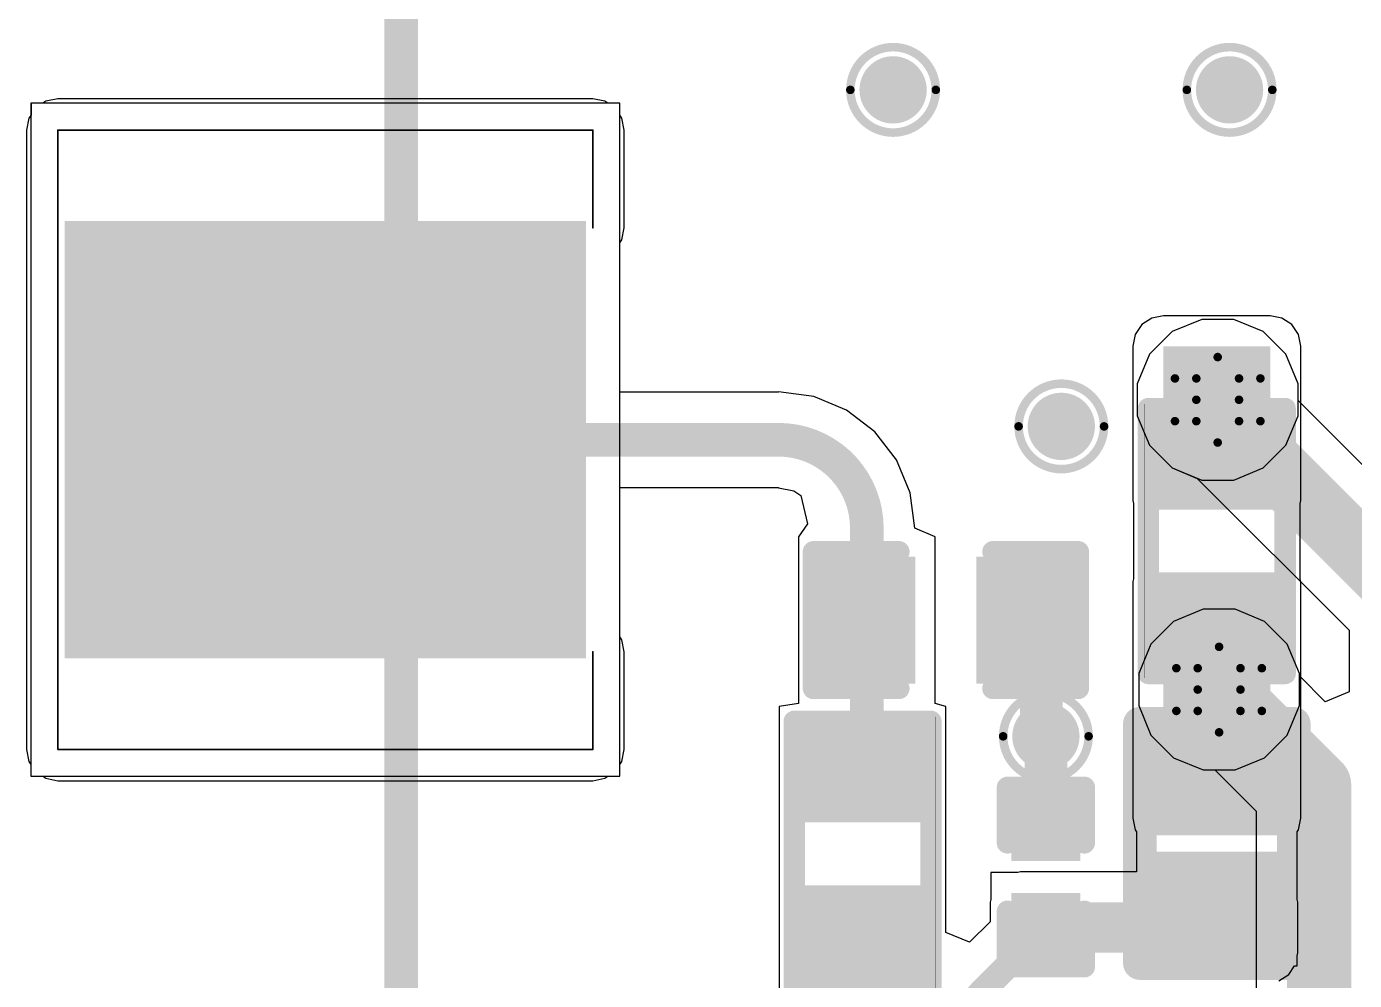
# Model space of a CAD drawing. Header units: inches. Extents: x -10 to 344, y -7 to 75.
# Drawn here: x 16.09 to 23.98, y 6.11 to 11.78 of the extents above; entities that cross this region are included whole.
import ezdxf

# ---------------------------------------------------------------- set-up
doc = ezdxf.new("R2010")
doc.units = ezdxf.units.IN
for name, color, linetype in [('Bottom Layer', 5, 'Continuous'), ('Drill Drawing', 1, 'Continuous'), ('Keep-Out Layer', 6, 'Continuous'), ('Mid Layer 1', 16, 'Continuous'), ('Mid Layer 2', 76, 'Continuous'), ('Multi-Layer', 9, 'Continuous'), ('Top Layer', 1, 'Continuous'), ('Top Overlay', 2, 'Continuous'), ('Top Paste', 8, 'Continuous'), ('Top Solder', 216, 'Continuous'), ('Via Holes', 16, 'Continuous')]:
    doc.layers.add(name, color=color, linetype=linetype)

# ---------------------------------------------------------------- blocks, each defined once
blk = doc.blocks.new('R___0402_17')
at = {"layer": 'Top Layer'}
for points in [[(-0.6985, -0.3175), (-0.6985, 0.3175), (-0.2413, 0.3175), (-0.2413, -0.3175)], [(0.2413, -0.3175), (0.2413, 0.3175), (0.6985, 0.3175), (0.6985, -0.3175)]]:
    blk.add_hatch(color=1, dxfattribs=at).paths.add_polyline_path(points)
at = {"layer": 'Top Paste'}
for points in [[(-0.6985, -0.3175), (-0.6985, 0.3175), (-0.2413, 0.3175), (-0.2413, -0.3175)], [(0.2413, -0.3175), (0.2413, 0.3175), (0.6985, 0.3175), (0.6985, -0.3175)]]:
    blk.add_hatch(color=8, dxfattribs=at).paths.add_polyline_path(points)
at = {"layer": 'Top Solder'}
for points in [[(-0.7535, -0.3725), (-0.7535, 0.3725), (-0.1863, 0.3725), (-0.1863, -0.3725)], [(0.1863, -0.3725), (0.1863, 0.3725), (0.7535, 0.3725), (0.7535, -0.3725)]]:
    blk.add_hatch(color=216, dxfattribs=at).paths.add_polyline_path(points)
at = {"layer": 'Top Overlay'}
for points in [[(-0.7874, -0.4064, 0.127, 0.127, 0), (-0.7874, 0.4064, 0.127, 0.127, 0)], [(0.7874, 0.4064, 0.127, 0.127, 0), (-0.7874, 0.4064, 0.127, 0.127, 0)], [(0.7874, -0.4064, 0.127, 0.127, 0), (0.7874, 0.4064, 0.127, 0.127, 0)], [(0.7874, -0.4064, 0.127, 0.127, 0), (-0.7874, -0.4064, 0.127, 0.127, 0)], [(0.8128, -0.4318, 0.00323, 0.00323, 0), (-0.8128, -0.4318, 0.00323, 0.00323, 0)]]:
    blk.add_lwpolyline(points, format="xyseb", dxfattribs=at)
for points in [[(-0.8191, 0.4064, 0.0635, 0.0635, 1), (-0.7556, 0.4064, 0.0635, 0.0635, 1)], [(-0.8191, 0.4064, 0.0635, 0.0635, 1), (-0.7556, 0.4064, 0.0635, 0.0635, 1)], [(0.7556, 0.4064, 0.0635, 0.0635, 1), (0.8191, 0.4064, 0.0635, 0.0635, 1)], [(0.7556, 0.4064, 0.0635, 0.0635, 1), (0.8191, 0.4064, 0.0635, 0.0635, 1)], [(-0.8191, -0.4064, 0.0635, 0.0635, 1), (-0.7556, -0.4064, 0.0635, 0.0635, 1)], [(-0.8191, -0.4064, 0.0635, 0.0635, 1), (-0.7556, -0.4064, 0.0635, 0.0635, 1)], [(0.7556, -0.4064, 0.0635, 0.0635, 1), (0.8191, -0.4064, 0.0635, 0.0635, 1)], [(0.7556, -0.4064, 0.0635, 0.0635, 1), (0.8191, -0.4064, 0.0635, 0.0635, 1)], [(-0.8136, -0.4318, 0.00161, 0.00161, 1), (-0.812, -0.4318, 0.00161, 0.00161, 1)], [(0.812, -0.4318, 0.00161, 0.00161, 1), (0.8136, -0.4318, 0.00161, 0.00161, 1)]]:
    blk.add_lwpolyline(points, format="xyseb", close=True, dxfattribs=at)
blk = doc.blocks.new('R___0402_72')
at = {"layer": 'Top Layer'}
for points in [[(-0.6985, -0.3175), (-0.6985, 0.3175), (-0.2413, 0.3175), (-0.2413, -0.3175)], [(0.2413, -0.3175), (0.2413, 0.3175), (0.6985, 0.3175), (0.6985, -0.3175)]]:
    blk.add_hatch(color=1, dxfattribs=at).paths.add_polyline_path(points)
at = {"layer": 'Top Paste'}
for points in [[(-0.6985, -0.3175), (-0.6985, 0.3175), (-0.2413, 0.3175), (-0.2413, -0.3175)], [(0.2413, -0.3175), (0.2413, 0.3175), (0.6985, 0.3175), (0.6985, -0.3175)]]:
    blk.add_hatch(color=8, dxfattribs=at).paths.add_polyline_path(points)
at = {"layer": 'Top Solder'}
for points in [[(-0.7535, -0.3725), (-0.7535, 0.3725), (-0.1863, 0.3725), (-0.1863, -0.3725)], [(0.1863, -0.3725), (0.1863, 0.3725), (0.7535, 0.3725), (0.7535, -0.3725)]]:
    blk.add_hatch(color=216, dxfattribs=at).paths.add_polyline_path(points)
at = {"layer": 'Top Overlay'}
for points in [[(-0.7874, 0.4064, 0.127, 0.127, 0), (0.7874, 0.4064, 0.127, 0.127, 0)], [(-0.7874, 0.4064, 0.127, 0.127, 0), (-0.7874, -0.4064, 0.127, 0.127, 0)], [(0.7874, 0.4064, 0.127, 0.127, 0), (0.7874, -0.4064, 0.127, 0.127, 0)], [(-0.7874, -0.4064, 0.127, 0.127, 0), (0.7874, -0.4064, 0.127, 0.127, 0)], [(-0.8128, -0.4318, 0.00323, 0.00323, 0), (0.8128, -0.4318, 0.00323, 0.00323, 0)]]:
    blk.add_lwpolyline(points, format="xyseb", dxfattribs=at)
for points in [[(-0.8191, 0.4064, 0.0635, 0.0635, 1), (-0.7556, 0.4064, 0.0635, 0.0635, 1)], [(-0.8191, 0.4064, 0.0635, 0.0635, 1), (-0.7556, 0.4064, 0.0635, 0.0635, 1)], [(0.7556, 0.4064, 0.0635, 0.0635, 1), (0.8191, 0.4064, 0.0635, 0.0635, 1)], [(0.7556, 0.4064, 0.0635, 0.0635, 1), (0.8191, 0.4064, 0.0635, 0.0635, 1)], [(-0.8191, -0.4064, 0.0635, 0.0635, 1), (-0.7556, -0.4064, 0.0635, 0.0635, 1)], [(-0.8191, -0.4064, 0.0635, 0.0635, 1), (-0.7556, -0.4064, 0.0635, 0.0635, 1)], [(0.7556, -0.4064, 0.0635, 0.0635, 1), (0.8191, -0.4064, 0.0635, 0.0635, 1)], [(0.7556, -0.4064, 0.0635, 0.0635, 1), (0.8191, -0.4064, 0.0635, 0.0635, 1)], [(-0.8136, -0.4318, 0.00161, 0.00161, 1), (-0.812, -0.4318, 0.00161, 0.00161, 1)], [(0.812, -0.4318, 0.00161, 0.00161, 1), (0.8136, -0.4318, 0.00161, 0.00161, 1)]]:
    blk.add_lwpolyline(points, format="xyseb", close=True, dxfattribs=at)
blk = doc.blocks.new('IND_0402_90')
at = {"layer": 'Top Layer'}
for points in [[(-0.55, 0.3), (-0.15, 0.3), (-0.15, -0.3), (-0.55, -0.3)], [(0.15, 0.3), (0.55, 0.3), (0.55, -0.3), (0.15, -0.3)]]:
    blk.add_hatch(color=1, dxfattribs=at).paths.add_polyline_path(points)
at = {"layer": 'Top Paste'}
for points in [[(-0.55, 0.3), (-0.15, 0.3), (-0.15, -0.3), (-0.55, -0.3)], [(0.15, 0.3), (0.55, 0.3), (0.55, -0.3), (0.15, -0.3)]]:
    blk.add_hatch(color=8, dxfattribs=at).paths.add_polyline_path(points)
at = {"layer": 'Top Solder'}
for points in [[(-0.6516, 0.4016), (-0.0484, 0.4016), (-0.0484, -0.4016), (-0.6516, -0.4016)], [(0.0484, 0.4016), (0.6516, 0.4016), (0.6516, -0.4016), (0.0484, -0.4016)]]:
    blk.add_hatch(color=216, dxfattribs=at).paths.add_polyline_path(points)
at = {"layer": 'Top Overlay'}
for points in [[(-0.7112, 0.4572, 0.2, 0.2, 0), (-0.3048, 0.4572, 0.2, 0.2, 0)], [(-0.7112, 0.4572, 0.2, 0.2, 0), (-0.7112, -0.4572, 0.2, 0.2, 0)], [(-0.3048, 0.4572, 0.2, 0.2, 0), (0.7112, 0.4572, 0.2, 0.2, 0)], [(0.7112, 0.4572, 0.2, 0.2, 0), (0.7112, -0.4572, 0.2, 0.2, 0)], [(-0.7112, -0.4572, 0.2, 0.2, 0), (-0.3048, -0.4572, 0.2, 0.2, 0)], [(-0.3048, -0.4572, 0.2, 0.2, 0), (0.7112, -0.4572, 0.2, 0.2, 0)]]:
    blk.add_lwpolyline(points, format="xyseb", dxfattribs=at)
for points in [[(-0.7612, 0.4572, 0.1, 0.1, 1), (-0.6612, 0.4572, 0.1, 0.1, 1)], [(-0.7612, 0.4572, 0.1, 0.1, 1), (-0.6612, 0.4572, 0.1, 0.1, 1)], [(-0.3548, 0.4572, 0.1, 0.1, 1), (-0.2548, 0.4572, 0.1, 0.1, 1)], [(-0.3548, 0.4572, 0.1, 0.1, 1), (-0.2548, 0.4572, 0.1, 0.1, 1)], [(0.6612, 0.4572, 0.1, 0.1, 1), (0.7612, 0.4572, 0.1, 0.1, 1)], [(0.6612, 0.4572, 0.1, 0.1, 1), (0.7612, 0.4572, 0.1, 0.1, 1)], [(-0.7612, -0.4572, 0.1, 0.1, 1), (-0.6612, -0.4572, 0.1, 0.1, 1)], [(-0.7612, -0.4572, 0.1, 0.1, 1), (-0.6612, -0.4572, 0.1, 0.1, 1)], [(-0.3548, -0.4572, 0.1, 0.1, 1), (-0.2548, -0.4572, 0.1, 0.1, 1)], [(-0.3548, -0.4572, 0.1, 0.1, 1), (-0.2548, -0.4572, 0.1, 0.1, 1)], [(0.6612, -0.4572, 0.1, 0.1, 1), (0.7612, -0.4572, 0.1, 0.1, 1)], [(0.6612, -0.4572, 0.1, 0.1, 1), (0.7612, -0.4572, 0.1, 0.1, 1)]]:
    blk.add_lwpolyline(points, format="xyseb", close=True, dxfattribs=at)
blk = doc.blocks.new('CAP_0201_109')
at = {"layer": 'Top Layer'}
for points in [[(-0.45, 0.15), (-0.15, 0.15), (-0.15, -0.15), (-0.45, -0.15)], [(0.15, 0.15), (0.45, 0.15), (0.45, -0.15), (0.15, -0.15)]]:
    blk.add_hatch(color=1, dxfattribs=at).paths.add_polyline_path(points)
at = {"layer": 'Top Paste'}
for points in [[(-0.45, 0.15), (-0.15, 0.15), (-0.15, -0.15), (-0.45, -0.15)], [(0.15, 0.15), (0.45, 0.15), (0.45, -0.15), (0.15, -0.15)]]:
    blk.add_hatch(color=8, dxfattribs=at).paths.add_polyline_path(points)
at = {"layer": 'Top Solder'}
for points in [[(-0.505, 0.205), (-0.095, 0.205), (-0.095, -0.205), (-0.505, -0.205)], [(0.095, 0.205), (0.505, 0.205), (0.505, -0.205), (0.095, -0.205)]]:
    blk.add_hatch(color=216, dxfattribs=at).paths.add_polyline_path(points)
at = {"layer": 'Top Overlay'}
for points in [[(-0.5334, -0.2286, 0.127, 0.127, 0), (-0.5334, 0.2286, 0.127, 0.127, 0)], [(-0.2032, 0.2286, 0.127, 0.127, 0), (-0.5334, 0.2286, 0.127, 0.127, 0)], [(0.5334, 0.2286, 0.127, 0.127, 0), (0.2032, 0.2286, 0.127, 0.127, 0)], [(0.5334, -0.2286, 0.127, 0.127, 0), (0.5334, 0.2286, 0.127, 0.127, 0)], [(-0.2032, -0.2286, 0.127, 0.127, 0), (-0.5334, -0.2286, 0.127, 0.127, 0)], [(0.5334, -0.2286, 0.127, 0.127, 0), (0.2032, -0.2286, 0.127, 0.127, 0)]]:
    blk.add_lwpolyline(points, format="xyseb", dxfattribs=at)
for points in [[(-0.5651, 0.2286, 0.0635, 0.0635, 1), (-0.5016, 0.2286, 0.0635, 0.0635, 1)], [(-0.5651, 0.2286, 0.0635, 0.0635, 1), (-0.5016, 0.2286, 0.0635, 0.0635, 1)], [(-0.2349, 0.2286, 0.0635, 0.0635, 1), (-0.1714, 0.2286, 0.0635, 0.0635, 1)], [(0.1714, 0.2286, 0.0635, 0.0635, 1), (0.2349, 0.2286, 0.0635, 0.0635, 1)], [(0.5016, 0.2286, 0.0635, 0.0635, 1), (0.5651, 0.2286, 0.0635, 0.0635, 1)], [(0.5016, 0.2286, 0.0635, 0.0635, 1), (0.5651, 0.2286, 0.0635, 0.0635, 1)], [(-0.5651, -0.2286, 0.0635, 0.0635, 1), (-0.5016, -0.2286, 0.0635, 0.0635, 1)], [(-0.5651, -0.2286, 0.0635, 0.0635, 1), (-0.5016, -0.2286, 0.0635, 0.0635, 1)], [(-0.2349, -0.2286, 0.0635, 0.0635, 1), (-0.1714, -0.2286, 0.0635, 0.0635, 1)], [(0.1714, -0.2286, 0.0635, 0.0635, 1), (0.2349, -0.2286, 0.0635, 0.0635, 1)], [(0.5016, -0.2286, 0.0635, 0.0635, 1), (0.5651, -0.2286, 0.0635, 0.0635, 1)], [(0.5016, -0.2286, 0.0635, 0.0635, 1), (0.5651, -0.2286, 0.0635, 0.0635, 1)]]:
    blk.add_lwpolyline(points, format="xyseb", close=True, dxfattribs=at)
blk = doc.blocks.new('C___0402_111')
at = {"layer": 'Top Layer'}
for points in [[(-0.6985, -0.3175), (-0.6985, 0.3175), (-0.2413, 0.3175), (-0.2413, -0.3175)], [(0.2413, -0.3175), (0.2413, 0.3175), (0.6985, 0.3175), (0.6985, -0.3175)]]:
    blk.add_hatch(color=1, dxfattribs=at).paths.add_polyline_path(points)
at = {"layer": 'Top Paste'}
for points in [[(-0.6985, -0.3175), (-0.6985, 0.3175), (-0.2413, 0.3175), (-0.2413, -0.3175)], [(0.2413, -0.3175), (0.2413, 0.3175), (0.6985, 0.3175), (0.6985, -0.3175)]]:
    blk.add_hatch(color=8, dxfattribs=at).paths.add_polyline_path(points)
at = {"layer": 'Top Solder'}
for points in [[(-0.7585, -0.3775), (-0.7585, 0.3775), (-0.1813, 0.3775), (-0.1813, -0.3775)], [(0.1813, -0.3775), (0.1813, 0.3775), (0.7585, 0.3775), (0.7585, -0.3775)]]:
    blk.add_hatch(color=216, dxfattribs=at).paths.add_polyline_path(points)
at = {"layer": 'Top Overlay'}
for points in [[(-0.7874, 0.4064, 0.127, 0.127, 0), (-0.2794, 0.4064, 0.127, 0.127, 0)], [(-0.7874, -0.4064, 0.127, 0.127, 0), (-0.7874, 0.4064, 0.127, 0.127, 0)], [(0.2794, 0.4064, 0.127, 0.127, 0), (0.7874, 0.4064, 0.127, 0.127, 0)], [(0.7874, -0.4064, 0.127, 0.127, 0), (0.7874, 0.4064, 0.127, 0.127, 0)], [(-0.7874, -0.4064, 0.127, 0.127, 0), (-0.2794, -0.4064, 0.127, 0.127, 0)], [(0.2794, -0.4064, 0.127, 0.127, 0), (0.7874, -0.4064, 0.127, 0.127, 0)]]:
    blk.add_lwpolyline(points, format="xyseb", dxfattribs=at)
for points in [[(-0.8191, 0.4064, 0.0635, 0.0635, 1), (-0.7556, 0.4064, 0.0635, 0.0635, 1)], [(-0.8191, 0.4064, 0.0635, 0.0635, 1), (-0.7556, 0.4064, 0.0635, 0.0635, 1)], [(-0.3111, 0.4064, 0.0635, 0.0635, 1), (-0.2477, 0.4064, 0.0635, 0.0635, 1)], [(0.2477, 0.4064, 0.0635, 0.0635, 1), (0.3111, 0.4064, 0.0635, 0.0635, 1)], [(0.7556, 0.4064, 0.0635, 0.0635, 1), (0.8191, 0.4064, 0.0635, 0.0635, 1)], [(0.7556, 0.4064, 0.0635, 0.0635, 1), (0.8191, 0.4064, 0.0635, 0.0635, 1)], [(-0.8191, -0.4064, 0.0635, 0.0635, 1), (-0.7556, -0.4064, 0.0635, 0.0635, 1)], [(-0.8191, -0.4064, 0.0635, 0.0635, 1), (-0.7556, -0.4064, 0.0635, 0.0635, 1)], [(-0.3111, -0.4064, 0.0635, 0.0635, 1), (-0.2477, -0.4064, 0.0635, 0.0635, 1)], [(0.2477, -0.4064, 0.0635, 0.0635, 1), (0.3111, -0.4064, 0.0635, 0.0635, 1)], [(0.7556, -0.4064, 0.0635, 0.0635, 1), (0.8191, -0.4064, 0.0635, 0.0635, 1)], [(0.7556, -0.4064, 0.0635, 0.0635, 1), (0.8191, -0.4064, 0.0635, 0.0635, 1)]]:
    blk.add_lwpolyline(points, format="xyseb", close=True, dxfattribs=at)
blk = doc.blocks.new('DSGP_1575_18_4_A_02_117')
at = {"layer": 'Top Layer'}
blk.add_hatch(color=1, dxfattribs=at).paths.add_polyline_path([(1.25, 1), (1.25, -1), (-1.25, -1), (-1.25, 1)])
at = {"layer": 'Top Paste'}
blk.add_hatch(color=8, dxfattribs=at).paths.add_polyline_path([(1, 0.75), (1, -0.75), (-1, -0.75), (-1, 0.75)])
at = {"layer": 'Top Solder'}
blk.add_hatch(color=216, dxfattribs=at).paths.add_polyline_path([(1.55, 1.3), (1.55, -1.3), (-1.55, -1.3), (-1.55, 1.3)])
at = {"layer": 'Keep-Out Layer'}
for points in [[(-1.59, -1.84, 0.01, 0.01, 0), (-1.59, 1.84, 0.01, 0.01, 0)], [(-1.59, 1.84, 0.01, 0.01, 0), (1.59, 1.84, 0.01, 0.01, 0)], [(1.59, 1.26, 0.01, 0.01, 0), (1.59, 1.84, 0.01, 0.01, 0)], [(1.59, -1.84, 0.01, 0.01, 0), (1.59, -1.26, 0.01, 0.01, 0)], [(-1.59, -1.84, 0.01, 0.01, 0), (1.59, -1.84, 0.01, 0.01, 0)]]:
    blk.add_lwpolyline(points, format="xyseb", dxfattribs=at)
for points in [[(-1.5925, 1.84, 0.005, 0.005, 1), (-1.5875, 1.84, 0.005, 0.005, 1)], [(-1.5925, 1.84, 0.005, 0.005, 1), (-1.5875, 1.84, 0.005, 0.005, 1)], [(1.5875, 1.84, 0.005, 0.005, 1), (1.5925, 1.84, 0.005, 0.005, 1)], [(1.5875, 1.84, 0.005, 0.005, 1), (1.5925, 1.84, 0.005, 0.005, 1)], [(1.5875, 1.26, 0.005, 0.005, 1), (1.5925, 1.26, 0.005, 0.005, 1)], [(1.5875, -1.26, 0.005, 0.005, 1), (1.5925, -1.26, 0.005, 0.005, 1)], [(-1.5925, -1.84, 0.005, 0.005, 1), (-1.5875, -1.84, 0.005, 0.005, 1)], [(-1.5925, -1.84, 0.005, 0.005, 1), (-1.5875, -1.84, 0.005, 0.005, 1)], [(1.5875, -1.84, 0.005, 0.005, 1), (1.5925, -1.84, 0.005, 0.005, 1)], [(1.5875, -1.84, 0.005, 0.005, 1), (1.5925, -1.84, 0.005, 0.005, 1)]]:
    blk.add_lwpolyline(points, format="xyseb", close=True, dxfattribs=at)
at = {"layer": 'Multi-Layer'}
for p, q in [((-1.75, 2), (-1.75, -2)), ((1.75, 2), (-1.75, 2)), ((1.75, -2), (1.75, 2)), ((-1.75, -2), (1.75, -2))]:
    blk.add_line(p, q, dxfattribs=at)
at = {"layer": 'Top Overlay'}
blk.add_lwpolyline([(0.4499, -8.9998, 0.2, 0.2, 0), (0.4499, 9.0001, 0.2, 0.2, 0)], format="xyseb", dxfattribs=at)

msp = doc.modelspace()

# ---------------------------------------------------------------- hatches: boundary and pattern name
at = {"layer": 'Bottom Layer'}
h = msp.add_hatch(color=5, dxfattribs=at)
edge = h.paths.add_edge_path()
edge.add_arc((21.2381, 11.4051), 0.2, 0, 360)
h = msp.add_hatch(color=5, dxfattribs=at)
edge = h.paths.add_edge_path()
edge.add_arc((23.2381, 11.4051), 0.2, 0, 360)
h = msp.add_hatch(color=5, dxfattribs=at)
edge = h.paths.add_edge_path()
edge.add_arc((23.1675, 9.5631), 0.3, 0, 360)
h = msp.add_hatch(color=5, dxfattribs=at)
edge = h.paths.add_edge_path()
edge.add_arc((22.2381, 9.4051), 0.2, 0, 360)
h = msp.add_hatch(color=5, dxfattribs=at)
edge = h.paths.add_edge_path()
edge.add_arc((23.1759, 7.8409), 0.3, 0, 360)
h = msp.add_hatch(color=5, dxfattribs=at)
edge = h.paths.add_edge_path()
edge.add_arc((22.1464, 7.5631), 0.2, 0, 360)
at = {"layer": 'Mid Layer 1'}
h = msp.add_hatch(color=16, dxfattribs=at)
edge = h.paths.add_edge_path()
edge.add_arc((21.2381, 11.4051), 0.2, 0, 360)
h = msp.add_hatch(color=16, dxfattribs=at)
edge = h.paths.add_edge_path()
edge.add_arc((23.2381, 11.4051), 0.2, 0, 360)
h = msp.add_hatch(color=16, dxfattribs=at)
edge = h.paths.add_edge_path()
edge.add_arc((23.1675, 9.5631), 0.3, 0, 360)
h = msp.add_hatch(color=16, dxfattribs=at)
edge = h.paths.add_edge_path()
edge.add_arc((22.2381, 9.4051), 0.2, 0, 360)
h = msp.add_hatch(color=16, dxfattribs=at)
edge = h.paths.add_edge_path()
edge.add_arc((23.1759, 7.8409), 0.3, 0, 360)
h = msp.add_hatch(color=16, dxfattribs=at)
edge = h.paths.add_edge_path()
edge.add_arc((22.1464, 7.5631), 0.2, 0, 360)
at = {"layer": 'Mid Layer 2'}
h = msp.add_hatch(color=76, dxfattribs=at)
edge = h.paths.add_edge_path()
edge.add_arc((21.2381, 11.4051), 0.2, 0, 360)
h = msp.add_hatch(color=76, dxfattribs=at)
edge = h.paths.add_edge_path()
edge.add_arc((23.2381, 11.4051), 0.2, 0, 360)
h = msp.add_hatch(color=76, dxfattribs=at)
edge = h.paths.add_edge_path()
edge.add_arc((23.1675, 9.5631), 0.3, 0, 360)
h = msp.add_hatch(color=76, dxfattribs=at)
edge = h.paths.add_edge_path()
edge.add_arc((22.2381, 9.4051), 0.2, 0, 360)
h = msp.add_hatch(color=76, dxfattribs=at)
edge = h.paths.add_edge_path()
edge.add_arc((23.1759, 7.8409), 0.3, 0, 360)
h = msp.add_hatch(color=76, dxfattribs=at)
edge = h.paths.add_edge_path()
edge.add_arc((22.1464, 7.5631), 0.2, 0, 360)
at = {"layer": 'Top Layer'}
h = msp.add_hatch(color=1, dxfattribs=at)
edge = h.paths.add_edge_path()
edge.add_arc((21.2381, 11.4051), 0.2, 0, 360)
h = msp.add_hatch(color=1, dxfattribs=at)
edge = h.paths.add_edge_path()
edge.add_arc((23.2381, 11.4051), 0.2, 0, 360)
for points in [[(22.8448, 8.965), (23.4798, 8.965), (23.4798, 9.8815), (22.8448, 9.8815)], [(22.8448, 7.0766), (23.4798, 7.0766), (23.4798, 8.4824), (22.8448, 8.4824)], [(21.9964, 6.2766), (23.4623, 6.2766), (23.4623, 6.5766), (21.9964, 6.5766)]]:
    msp.add_hatch(color=1, dxfattribs=at).paths.add_polyline_path(points)
h = msp.add_hatch(color=1, dxfattribs=at)
edge = h.paths.add_edge_path()
edge.add_arc((23.1675, 9.5631), 0.3, 0, 360)
h = msp.add_hatch(color=1, dxfattribs=at)
edge = h.paths.add_edge_path()
edge.add_arc((22.2381, 9.4051), 0.2, 0, 360)
h = msp.add_hatch(color=1, dxfattribs=at)
edge = h.paths.add_edge_path()
edge.add_arc((23.1759, 7.8409), 0.3, 0, 360)
h = msp.add_hatch(color=1, dxfattribs=at)
edge = h.paths.add_edge_path()
edge.add_arc((22.1464, 7.5631), 0.2, 0, 360)
at = {"layer": 'Via Holes'}
h = msp.add_hatch(color=7, dxfattribs=at)
edge = h.paths.add_edge_path()
edge.add_arc((21.2381, 11.4051), 0.1, 0, 360)
h = msp.add_hatch(color=7, dxfattribs=at)
edge = h.paths.add_edge_path()
edge.add_arc((23.2381, 11.4051), 0.1, 0, 360)
h = msp.add_hatch(color=7, dxfattribs=at)
edge = h.paths.add_edge_path()
edge.add_arc((23.1675, 9.5631), 0.15, 0, 360)
h = msp.add_hatch(color=7, dxfattribs=at)
edge = h.paths.add_edge_path()
edge.add_arc((22.2381, 9.4051), 0.1, 0, 360)
h = msp.add_hatch(color=7, dxfattribs=at)
edge = h.paths.add_edge_path()
edge.add_arc((23.1759, 7.8409), 0.15, 0, 360)
h = msp.add_hatch(color=7, dxfattribs=at)
edge = h.paths.add_edge_path()
edge.add_arc((22.1464, 7.5631), 0.1, 0, 360)

# ---------------------------------------------------------------- linework, layer by layer
at = {"layer": 'Bottom Layer'}
for p, q in [((16.1842, 11.3256), (16.1138, 11.3256)), ((16.1138, 11.3256), (16.1138, 11.2552)), ((16.2024, 11.3378), (16.1842, 11.3256)), ((16.2738, 11.352), (16.2024, 11.3378)), ((19.4537, 11.352), (16.2738, 11.352)), ((19.5251, 11.3378), (19.4537, 11.352)), ((19.5433, 11.3257), (19.5251, 11.3378)), ((19.6138, 11.3257), (19.5433, 11.3257)), ((19.6138, 11.2552), (19.6138, 11.3257)), ((16.1016, 11.237), (16.0874, 11.1656)), ((16.1138, 11.2552), (16.1016, 11.237)), ((19.6259, 11.237), (19.6138, 11.2552)), ((19.6401, 11.1656), (19.6259, 11.237)), ((16.0874, 11.1656), (16.0874, 7.4857)), ((19.6401, 10.5856), (19.6401, 11.1656)), ((19.6259, 10.5143), (19.6401, 10.5856)), ((19.6138, 10.4961), (19.6259, 10.5143)), ((19.6138, 8.1552), (19.6138, 10.4961)), ((23.0725, 10.0409), (22.8969, 9.9682)), ((23.2626, 10.0409), (23.0725, 10.0409)), ((23.4382, 9.9682), (23.2626, 10.0409)), ((22.8969, 9.9682), (22.7625, 9.8338)), ((23.5726, 9.8338), (23.4382, 9.9682)), ((22.7625, 9.8338), (22.6897, 9.6582)), ((23.6453, 9.6582), (23.5726, 9.8338)), ((22.6897, 9.6582), (22.6897, 9.4681)), ((23.6453, 9.4681), (23.6453, 9.6582)), ((22.6897, 9.4681), (22.7625, 9.2925)), ((23.5726, 9.2925), (23.6453, 9.4681)), ((22.7625, 9.2925), (22.8969, 9.1581)), ((23.4382, 9.1581), (23.5726, 9.2925)), ((22.8969, 9.1581), (23.0725, 9.0853)), ((23.2626, 9.0853), (23.4382, 9.1581)), ((23.0725, 9.0853), (23.2626, 9.0853)), ((23.0808, 8.3187), (22.9052, 8.246)), ((23.2709, 8.3187), (23.0808, 8.3187)), ((23.4465, 8.246), (23.2709, 8.3187)), ((22.9052, 8.246), (22.7708, 8.1116)), ((23.5809, 8.1116), (23.4465, 8.246)), ((19.6259, 8.137), (19.6138, 8.1552)), ((19.6401, 8.0656), (19.6259, 8.137)), ((19.6401, 7.4857), (19.6401, 8.0656)), ((22.7708, 8.1116), (22.6981, 7.9359)), ((23.6537, 7.9359), (23.5809, 8.1116)), ((22.6981, 7.9359), (22.6981, 7.7459)), ((23.6537, 7.7459), (23.6537, 7.9359)), ((22.6981, 7.7459), (22.7708, 7.5702)), ((23.5809, 7.5702), (23.6537, 7.7459)), ((22.7708, 7.5702), (22.9052, 7.4358)), ((23.4465, 7.4358), (23.5809, 7.5702)), ((16.0874, 7.4857), (16.1016, 7.4143)), ((19.6259, 7.4143), (19.6401, 7.4857)), ((22.9052, 7.4358), (23.0808, 7.3631)), ((23.2709, 7.3631), (23.4465, 7.4358)), ((16.1016, 7.4143), (16.1137, 7.3961)), ((16.1137, 7.3961), (16.1137, 7.3256)), ((19.6138, 7.3961), (19.6259, 7.4143)), ((19.6138, 7.3257), (19.6138, 7.3961)), ((23.0808, 7.3631), (23.2709, 7.3631)), ((16.1137, 7.3256), (16.1842, 7.3256)), ((16.1842, 7.3256), (16.2024, 7.3135)), ((16.2024, 7.3135), (16.2738, 7.2993)), ((16.2738, 7.2993), (19.4537, 7.2993)), ((19.4537, 7.2993), (19.5251, 7.3135)), ((19.5251, 7.3135), (19.5433, 7.3257)), ((19.5433, 7.3257), (19.6138, 7.3257))]:
    msp.add_line(p, q, dxfattribs=at)
at = {"layer": 'Drill Drawing'}
for points in [[(21.4921, 11.4051, 0.0508, 0.0508, 1), (20.9841, 11.4051, 0.0508, 0.0508, 1)], [(23.4921, 11.4051, 0.0508, 0.0508, 1), (22.9841, 11.4051, 0.0508, 0.0508, 1)], [(20.9714, 11.4051, 0.0254, 0.0254, 1), (20.9968, 11.4051, 0.0254, 0.0254, 1)], [(21.4794, 11.4051, 0.0254, 0.0254, 1), (21.5048, 11.4051, 0.0254, 0.0254, 1)], [(22.9714, 11.4051, 0.0254, 0.0254, 1), (22.9968, 11.4051, 0.0254, 0.0254, 1)], [(23.4794, 11.4051, 0.0254, 0.0254, 1), (23.5048, 11.4051, 0.0254, 0.0254, 1)], [(23.1548, 9.8171, 0.0254, 0.0254, 1), (23.1802, 9.8171, 0.0254, 0.0254, 1)], [(23.1548, 9.8171, 0.0254, 0.0254, 1), (23.1802, 9.8171, 0.0254, 0.0254, 1)], [(22.9008, 9.6901, 0.0254, 0.0254, 1), (22.9262, 9.6901, 0.0254, 0.0254, 1)], [(22.9008, 9.6901, 0.0254, 0.0254, 1), (22.9262, 9.6901, 0.0254, 0.0254, 1)], [(23.0278, 9.6901, 0.0254, 0.0254, 1), (23.0532, 9.6901, 0.0254, 0.0254, 1)], [(23.0278, 9.6901, 0.0254, 0.0254, 1), (23.0532, 9.6901, 0.0254, 0.0254, 1)], [(23.2818, 9.6901, 0.0254, 0.0254, 1), (23.3072, 9.6901, 0.0254, 0.0254, 1)], [(23.2818, 9.6901, 0.0254, 0.0254, 1), (23.3072, 9.6901, 0.0254, 0.0254, 1)], [(23.4088, 9.6901, 0.0254, 0.0254, 1), (23.4342, 9.6901, 0.0254, 0.0254, 1)], [(23.4088, 9.6901, 0.0254, 0.0254, 1), (23.4342, 9.6901, 0.0254, 0.0254, 1)], [(22.4921, 9.4051, 0.0508, 0.0508, 1), (21.9841, 9.4051, 0.0508, 0.0508, 1)], [(23.0278, 9.5631, 0.0254, 0.0254, 1), (23.0532, 9.5631, 0.0254, 0.0254, 1)], [(23.0278, 9.5631, 0.0254, 0.0254, 1), (23.0532, 9.5631, 0.0254, 0.0254, 1)], [(23.2818, 9.5631, 0.0254, 0.0254, 1), (23.3072, 9.5631, 0.0254, 0.0254, 1)], [(23.2818, 9.5631, 0.0254, 0.0254, 1), (23.3072, 9.5631, 0.0254, 0.0254, 1)], [(21.9714, 9.4051, 0.0254, 0.0254, 1), (21.9968, 9.4051, 0.0254, 0.0254, 1)], [(22.4794, 9.4051, 0.0254, 0.0254, 1), (22.5048, 9.4051, 0.0254, 0.0254, 1)], [(22.9008, 9.4361, 0.0254, 0.0254, 1), (22.9262, 9.4361, 0.0254, 0.0254, 1)], [(22.9008, 9.4361, 0.0254, 0.0254, 1), (22.9262, 9.4361, 0.0254, 0.0254, 1)], [(23.0278, 9.4361, 0.0254, 0.0254, 1), (23.0532, 9.4361, 0.0254, 0.0254, 1)], [(23.0278, 9.4361, 0.0254, 0.0254, 1), (23.0532, 9.4361, 0.0254, 0.0254, 1)], [(23.2818, 9.4361, 0.0254, 0.0254, 1), (23.3072, 9.4361, 0.0254, 0.0254, 1)], [(23.2818, 9.4361, 0.0254, 0.0254, 1), (23.3072, 9.4361, 0.0254, 0.0254, 1)], [(23.4088, 9.4361, 0.0254, 0.0254, 1), (23.4342, 9.4361, 0.0254, 0.0254, 1)], [(23.4088, 9.4361, 0.0254, 0.0254, 1), (23.4342, 9.4361, 0.0254, 0.0254, 1)], [(23.1548, 9.3091, 0.0254, 0.0254, 1), (23.1802, 9.3091, 0.0254, 0.0254, 1)], [(23.1548, 9.3091, 0.0254, 0.0254, 1), (23.1802, 9.3091, 0.0254, 0.0254, 1)], [(23.1632, 8.0949, 0.0254, 0.0254, 1), (23.1886, 8.0949, 0.0254, 0.0254, 1)], [(23.1632, 8.0949, 0.0254, 0.0254, 1), (23.1886, 8.0949, 0.0254, 0.0254, 1)], [(22.9092, 7.9679, 0.0254, 0.0254, 1), (22.9346, 7.9679, 0.0254, 0.0254, 1)], [(22.9092, 7.9679, 0.0254, 0.0254, 1), (22.9346, 7.9679, 0.0254, 0.0254, 1)], [(23.0362, 7.9679, 0.0254, 0.0254, 1), (23.0616, 7.9679, 0.0254, 0.0254, 1)], [(23.0362, 7.9679, 0.0254, 0.0254, 1), (23.0616, 7.9679, 0.0254, 0.0254, 1)], [(23.2902, 7.9679, 0.0254, 0.0254, 1), (23.3156, 7.9679, 0.0254, 0.0254, 1)], [(23.2902, 7.9679, 0.0254, 0.0254, 1), (23.3156, 7.9679, 0.0254, 0.0254, 1)], [(23.4172, 7.9679, 0.0254, 0.0254, 1), (23.4426, 7.9679, 0.0254, 0.0254, 1)], [(23.4172, 7.9679, 0.0254, 0.0254, 1), (23.4426, 7.9679, 0.0254, 0.0254, 1)], [(22.4004, 7.5631, 0.0508, 0.0508, 1), (21.8924, 7.5631, 0.0508, 0.0508, 1)], [(23.0362, 7.8409, 0.0254, 0.0254, 1), (23.0616, 7.8409, 0.0254, 0.0254, 1)], [(23.0362, 7.8409, 0.0254, 0.0254, 1), (23.0616, 7.8409, 0.0254, 0.0254, 1)], [(23.2902, 7.8409, 0.0254, 0.0254, 1), (23.3156, 7.8409, 0.0254, 0.0254, 1)], [(23.2902, 7.8409, 0.0254, 0.0254, 1), (23.3156, 7.8409, 0.0254, 0.0254, 1)], [(22.9092, 7.7139, 0.0254, 0.0254, 1), (22.9346, 7.7139, 0.0254, 0.0254, 1)], [(22.9092, 7.7139, 0.0254, 0.0254, 1), (22.9346, 7.7139, 0.0254, 0.0254, 1)], [(23.0362, 7.7139, 0.0254, 0.0254, 1), (23.0616, 7.7139, 0.0254, 0.0254, 1)], [(23.0362, 7.7139, 0.0254, 0.0254, 1), (23.0616, 7.7139, 0.0254, 0.0254, 1)], [(23.2902, 7.7139, 0.0254, 0.0254, 1), (23.3156, 7.7139, 0.0254, 0.0254, 1)], [(23.2902, 7.7139, 0.0254, 0.0254, 1), (23.3156, 7.7139, 0.0254, 0.0254, 1)], [(23.4172, 7.7139, 0.0254, 0.0254, 1), (23.4426, 7.7139, 0.0254, 0.0254, 1)], [(23.4172, 7.7139, 0.0254, 0.0254, 1), (23.4426, 7.7139, 0.0254, 0.0254, 1)], [(21.8797, 7.5631, 0.0254, 0.0254, 1), (21.9051, 7.5631, 0.0254, 0.0254, 1)], [(22.3877, 7.5631, 0.0254, 0.0254, 1), (22.4131, 7.5631, 0.0254, 0.0254, 1)], [(23.1632, 7.5869, 0.0254, 0.0254, 1), (23.1886, 7.5869, 0.0254, 0.0254, 1)], [(23.1632, 7.5869, 0.0254, 0.0254, 1), (23.1886, 7.5869, 0.0254, 0.0254, 1)]]:
    msp.add_lwpolyline(points, format="xyseb", close=True, dxfattribs=at)
for points in [[(23.0405, 9.6901, 0.0508, 0.0508, 0), (23.1675, 9.8171, 0.0508, 0.0508, 0)], [(23.1675, 9.8171, 0.0508, 0.0508, 0), (23.2945, 9.6901, 0.0508, 0.0508, 0)], [(22.9135, 9.6901, 0.0508, 0.0508, 0), (23.0405, 9.5631, 0.0508, 0.0508, 0)], [(22.9135, 9.6901, 0.0508, 0.0508, 0), (23.0405, 9.6901, 0.0508, 0.0508, 0)], [(23.2945, 9.6901, 0.0508, 0.0508, 0), (23.4215, 9.6901, 0.0508, 0.0508, 0)], [(23.2945, 9.5631, 0.0508, 0.0508, 0), (23.4215, 9.6901, 0.0508, 0.0508, 0)], [(22.9135, 9.4361, 0.0508, 0.0508, 0), (23.0405, 9.5631, 0.0508, 0.0508, 0)], [(23.2945, 9.5631, 0.0508, 0.0508, 0), (23.4215, 9.4361, 0.0508, 0.0508, 0)], [(22.9135, 9.4361, 0.0508, 0.0508, 0), (23.0405, 9.4361, 0.0508, 0.0508, 0)], [(23.0405, 9.4361, 0.0508, 0.0508, 0), (23.1675, 9.3091, 0.0508, 0.0508, 0)], [(23.1675, 9.3091, 0.0508, 0.0508, 0), (23.2945, 9.4361, 0.0508, 0.0508, 0)], [(23.2945, 9.4361, 0.0508, 0.0508, 0), (23.4215, 9.4361, 0.0508, 0.0508, 0)], [(23.0489, 7.9679, 0.0508, 0.0508, 0), (23.1759, 8.0949, 0.0508, 0.0508, 0)], [(23.1759, 8.0949, 0.0508, 0.0508, 0), (23.3029, 7.9679, 0.0508, 0.0508, 0)], [(22.9219, 7.9679, 0.0508, 0.0508, 0), (23.0489, 7.8409, 0.0508, 0.0508, 0)], [(22.9219, 7.9679, 0.0508, 0.0508, 0), (23.0489, 7.9679, 0.0508, 0.0508, 0)], [(23.3029, 7.9679, 0.0508, 0.0508, 0), (23.4299, 7.9679, 0.0508, 0.0508, 0)], [(23.3029, 7.8409, 0.0508, 0.0508, 0), (23.4299, 7.9679, 0.0508, 0.0508, 0)], [(22.9219, 7.7139, 0.0508, 0.0508, 0), (23.0489, 7.8409, 0.0508, 0.0508, 0)], [(23.3029, 7.8409, 0.0508, 0.0508, 0), (23.4299, 7.7139, 0.0508, 0.0508, 0)], [(22.9219, 7.7139, 0.0508, 0.0508, 0), (23.0489, 7.7139, 0.0508, 0.0508, 0)], [(23.0489, 7.7139, 0.0508, 0.0508, 0), (23.1759, 7.5869, 0.0508, 0.0508, 0)], [(23.1759, 7.5869, 0.0508, 0.0508, 0), (23.3029, 7.7139, 0.0508, 0.0508, 0)], [(23.3029, 7.7139, 0.0508, 0.0508, 0), (23.4299, 7.7139, 0.0508, 0.0508, 0)]]:
    msp.add_lwpolyline(points, format="xyseb", dxfattribs=at)
at = {"layer": 'Mid Layer 1'}
for p, q in [((16.1842, 11.3256), (16.1138, 11.3256)), ((16.1138, 11.3256), (16.1138, 11.2552)), ((16.2024, 11.3378), (16.1842, 11.3256)), ((16.2738, 11.352), (16.2024, 11.3378)), ((19.4537, 11.352), (16.2738, 11.352)), ((19.5251, 11.3378), (19.4537, 11.352)), ((19.5433, 11.3257), (19.5251, 11.3378)), ((19.6138, 11.3257), (19.5433, 11.3257)), ((19.6138, 11.2552), (19.6138, 11.3257)), ((16.1016, 11.237), (16.0874, 11.1656)), ((16.1138, 11.2552), (16.1016, 11.237)), ((19.6259, 11.237), (19.6138, 11.2552)), ((19.6401, 11.1656), (19.6259, 11.237)), ((16.0874, 11.1656), (16.0874, 7.4857)), ((19.6401, 10.5856), (19.6401, 11.1656)), ((19.6259, 10.5143), (19.6401, 10.5856)), ((19.6138, 10.4961), (19.6259, 10.5143)), ((19.6138, 8.1552), (19.6138, 10.4961)), ((23.0725, 10.0409), (22.8969, 9.9682)), ((23.2626, 10.0409), (23.0725, 10.0409)), ((23.4382, 9.9682), (23.2626, 10.0409)), ((22.8969, 9.9682), (22.7625, 9.8338)), ((23.5726, 9.8338), (23.4382, 9.9682)), ((22.7625, 9.8338), (22.6897, 9.6582)), ((23.6453, 9.6582), (23.5726, 9.8338)), ((22.6897, 9.6582), (22.6897, 9.4681)), ((23.6453, 9.4681), (23.6453, 9.6582)), ((22.6897, 9.4681), (22.7625, 9.2925)), ((23.5726, 9.2925), (23.6453, 9.4681)), ((22.7625, 9.2925), (22.8969, 9.1581)), ((23.4382, 9.1581), (23.5726, 9.2925)), ((22.8969, 9.1581), (23.0725, 9.0853)), ((23.2626, 9.0853), (23.4382, 9.1581)), ((23.0725, 9.0853), (23.2626, 9.0853)), ((23.0808, 8.3187), (22.9052, 8.246)), ((23.2709, 8.3187), (23.0808, 8.3187)), ((23.4465, 8.246), (23.2709, 8.3187)), ((22.9052, 8.246), (22.7708, 8.1116)), ((23.5809, 8.1116), (23.4465, 8.246)), ((19.6259, 8.137), (19.6138, 8.1552)), ((19.6401, 8.0656), (19.6259, 8.137)), ((19.6401, 7.4857), (19.6401, 8.0656)), ((22.7708, 8.1116), (22.6981, 7.9359)), ((23.6537, 7.9359), (23.5809, 8.1116)), ((22.6981, 7.9359), (22.6981, 7.7459)), ((23.6537, 7.7459), (23.6537, 7.9359)), ((22.6981, 7.7459), (22.7708, 7.5702)), ((23.5809, 7.5702), (23.6537, 7.7459)), ((22.7708, 7.5702), (22.9052, 7.4358)), ((23.4465, 7.4358), (23.5809, 7.5702)), ((16.0874, 7.4857), (16.1016, 7.4143)), ((19.6259, 7.4143), (19.6401, 7.4857)), ((22.9052, 7.4358), (23.0808, 7.3631)), ((23.2709, 7.3631), (23.4465, 7.4358)), ((16.1016, 7.4143), (16.1137, 7.3961)), ((16.1137, 7.3961), (16.1137, 7.3256)), ((19.6138, 7.3961), (19.6259, 7.4143)), ((19.6138, 7.3257), (19.6138, 7.3961)), ((23.0808, 7.3631), (23.2709, 7.3631)), ((16.1137, 7.3256), (16.1842, 7.3256)), ((16.1842, 7.3256), (16.2024, 7.3135)), ((16.2024, 7.3135), (16.2738, 7.2993)), ((16.2738, 7.2993), (19.4537, 7.2993)), ((19.4537, 7.2993), (19.5251, 7.3135)), ((19.5251, 7.3135), (19.5433, 7.3257)), ((19.5433, 7.3257), (19.6138, 7.3257))]:
    msp.add_line(p, q, dxfattribs=at)
at = {"layer": 'Mid Layer 2'}
for p, q in [((16.1842, 11.3256), (16.1138, 11.3256)), ((16.1138, 11.3256), (16.1138, 11.2552)), ((16.2024, 11.3378), (16.1842, 11.3256)), ((16.2738, 11.352), (16.2024, 11.3378)), ((19.4537, 11.352), (16.2738, 11.352)), ((19.5251, 11.3378), (19.4537, 11.352)), ((19.5433, 11.3257), (19.5251, 11.3378)), ((19.6138, 11.3257), (19.5433, 11.3257)), ((19.6138, 11.2552), (19.6138, 11.3257)), ((16.1016, 11.237), (16.0874, 11.1656)), ((16.1138, 11.2552), (16.1016, 11.237)), ((19.6259, 11.237), (19.6138, 11.2552)), ((19.6401, 11.1656), (19.6259, 11.237)), ((16.0874, 11.1656), (16.0874, 7.4857)), ((19.6401, 10.5856), (19.6401, 11.1656)), ((19.6259, 10.5143), (19.6401, 10.5856)), ((19.6138, 10.4961), (19.6259, 10.5143)), ((19.6138, 8.1552), (19.6138, 10.4961)), ((23.0725, 10.0409), (22.8969, 9.9682)), ((23.2626, 10.0409), (23.0725, 10.0409)), ((23.4382, 9.9682), (23.2626, 10.0409)), ((22.8969, 9.9682), (22.7625, 9.8338)), ((23.5726, 9.8338), (23.4382, 9.9682)), ((22.7625, 9.8338), (22.6897, 9.6582)), ((23.6453, 9.6582), (23.5726, 9.8338)), ((22.6897, 9.6582), (22.6897, 9.4681)), ((23.6453, 9.5592), (23.6453, 9.6582)), ((24.5892, 8.6153), (23.6453, 9.5592)), ((22.6897, 9.4681), (22.7625, 9.2925)), ((22.7625, 9.2925), (22.8969, 9.1581)), ((22.8969, 9.1581), (23.0461, 9.0963)), ((23.0461, 9.0963), (23.9481, 8.1943)), ((23.0808, 8.3187), (22.9052, 8.246)), ((23.2709, 8.3187), (23.0808, 8.3187)), ((23.4465, 8.246), (23.2709, 8.3187)), ((22.9052, 8.246), (22.7708, 8.1116)), ((23.5809, 8.1116), (23.4465, 8.246)), ((19.6259, 8.137), (19.6138, 8.1552)), ((19.6401, 8.0656), (19.6259, 8.137)), ((23.9481, 8.1943), (23.9481, 7.8267)), ((19.6401, 7.4857), (19.6401, 8.0656)), ((22.7708, 8.1116), (22.6981, 7.9359)), ((23.6537, 7.9359), (23.5809, 8.1116)), ((22.6981, 7.9359), (22.6981, 7.7459)), ((23.6537, 7.9221), (23.6537, 7.9359)), ((23.8073, 7.7684), (23.6537, 7.9221)), ((23.9481, 7.8267), (23.8073, 7.7684)), ((22.6981, 7.7459), (22.7708, 7.5702)), ((22.7708, 7.5702), (22.9052, 7.4358)), ((16.0874, 7.4857), (16.1016, 7.4143)), ((19.6259, 7.4143), (19.6401, 7.4857)), ((22.9052, 7.4358), (23.0808, 7.3631)), ((16.1016, 7.4143), (16.1137, 7.3961)), ((16.1137, 7.3961), (16.1137, 7.3256)), ((19.6138, 7.3961), (19.6259, 7.4143)), ((19.6138, 7.3257), (19.6138, 7.3961)), ((23.0808, 7.3631), (23.1505, 7.3631)), ((23.1505, 7.3631), (23.3954, 7.1182)), ((16.1137, 7.3256), (16.1842, 7.3256)), ((16.1842, 7.3256), (16.2024, 7.3135)), ((16.2024, 7.3135), (16.2738, 7.2993)), ((16.2738, 7.2993), (19.4537, 7.2993)), ((19.4537, 7.2993), (19.5251, 7.3135)), ((19.5251, 7.3135), (19.5433, 7.3257)), ((19.5433, 7.3257), (19.6138, 7.3257)), ((23.3954, 7.1182), (23.3954, 1.4727))]:
    msp.add_line(p, q, dxfattribs=at)
for points in [[(23.1623, 9.5111, 0.381, 0.381, 0), (24.3237, 8.3498, 0.381, 0.381, 0)], [(23.1759, 7.8409, 0.381, 0.381, 0), (23.2038, 7.8409, 0.381, 0.381, 0)], [(23.2038, 7.8409, 0.381, 0.381, 0), (23.7709, 7.2738, 0.381, 0.381, 0)], [(23.7709, 1.4727, 0.381, 0.381, 0), (23.7709, 7.2738, 0.381, 0.381, 0)]]:
    msp.add_lwpolyline(points, format="xyseb", dxfattribs=at)
for points in [[(23.0671, 9.5111, 0.1905, 0.1905, 1), (23.2576, 9.5111, 0.1905, 0.1905, 1)], [(23.0806, 7.8409, 0.1905, 0.1905, 1), (23.2711, 7.8409, 0.1905, 0.1905, 1)], [(23.1085, 7.8409, 0.1905, 0.1905, 1), (23.299, 7.8409, 0.1905, 0.1905, 1)], [(23.1085, 7.8409, 0.1905, 0.1905, 1), (23.299, 7.8409, 0.1905, 0.1905, 1)], [(23.6757, 7.2738, 0.1905, 0.1905, 1), (23.8662, 7.2738, 0.1905, 0.1905, 1)], [(23.6757, 7.2738, 0.1905, 0.1905, 1), (23.8662, 7.2738, 0.1905, 0.1905, 1)]]:
    msp.add_lwpolyline(points, format="xyseb", close=True, dxfattribs=at)
at = {"layer": 'Top Layer'}
for p, q in [((16.1842, 11.3256), (16.1138, 11.3256)), ((16.1138, 11.3256), (16.1138, 11.2552)), ((16.2024, 11.3378), (16.1842, 11.3256)), ((16.2738, 11.352), (16.2024, 11.3378)), ((19.4537, 11.352), (16.2738, 11.352)), ((19.5251, 11.3378), (19.4537, 11.352)), ((19.5433, 11.3257), (19.5251, 11.3378)), ((19.6138, 11.3257), (19.5433, 11.3257)), ((19.6138, 11.2552), (19.6138, 11.3257)), ((16.1016, 11.237), (16.0874, 11.1656)), ((16.1138, 11.2552), (16.1016, 11.237)), ((19.6259, 11.237), (19.6138, 11.2552)), ((19.6401, 11.1656), (19.6259, 11.237)), ((16.0874, 11.1656), (16.0874, 7.4857)), ((19.6401, 10.5856), (19.6401, 11.1656)), ((19.6259, 10.5143), (19.6401, 10.5856)), ((19.6138, 10.4961), (19.6259, 10.5143)), ((19.6138, 9.6089), (19.6138, 10.4961)), ((22.7754, 10.049), (22.7166, 10.0097)), ((22.8448, 10.0628), (22.7754, 10.049)), ((23.4798, 10.0628), (22.8448, 10.0628)), ((23.5492, 10.049), (23.4798, 10.0628)), ((23.608, 10.0097), (23.5492, 10.049)), ((22.6773, 9.9509), (22.6635, 9.8815)), ((22.7166, 10.0097), (22.6773, 9.9509)), ((23.6473, 9.9509), (23.608, 10.0097)), ((23.6611, 9.8815), (23.6473, 9.9509)), ((22.6635, 9.8815), (22.6635, 8.965)), ((23.6611, 8.965), (23.6611, 9.8815)), ((20.5574, 9.6089), (19.6138, 9.6089)), ((20.7669, 9.5828), (20.5574, 9.6104)), ((20.5574, 9.6104), (20.5574, 9.6089)), ((20.9621, 9.5019), (20.7669, 9.5828)), ((21.1297, 9.3733), (20.9621, 9.5019)), ((21.2583, 9.2057), (21.1297, 9.3733)), ((21.3391, 9.0105), (21.2583, 9.2057)), ((19.6138, 8.1552), (19.6138, 9.0424)), ((19.6138, 9.0424), (20.5574, 9.0424)), ((20.5574, 9.0424), (20.5574, 9.0397)), ((20.5574, 9.0397), (20.6487, 9.0216)), ((20.6487, 9.0216), (20.6896, 8.9943)), ((21.3667, 8.8011), (21.3391, 9.0105)), ((20.6896, 8.9943), (20.7301, 8.8255)), ((22.6635, 8.965), (22.667, 8.9475)), ((22.667, 8.9475), (22.667, 8.8127)), ((23.6576, 8.9475), (23.6611, 8.965)), ((23.6576, 8.8127), (23.6576, 8.9475)), ((20.7301, 8.8255), (20.6756, 8.7491)), ((21.4884, 8.7491), (21.3667, 8.8011)), ((22.667, 8.8127), (22.667, 8.7872)), ((22.667, 8.7872), (22.667, 8.6602)), ((23.6576, 8.7872), (23.6576, 8.8127)), ((23.6576, 8.6602), (23.6576, 8.7872)), ((20.6756, 8.7491), (20.6756, 8.7491)), ((20.6756, 8.7491), (20.6756, 7.7586)), ((21.4884, 7.7586), (21.4884, 8.7491)), ((22.667, 8.6602), (22.667, 8.6348)), ((22.667, 8.6348), (22.667, 8.5)), ((23.6576, 8.6348), (23.6576, 8.6602)), ((23.6576, 8.5), (23.6576, 8.6348)), ((22.667, 8.5), (22.6635, 8.4824)), ((22.6635, 8.4824), (22.6635, 7.0766)), ((23.6611, 8.4824), (23.6576, 8.5)), ((23.6611, 7.0766), (23.6611, 8.4824)), ((19.6259, 8.137), (19.6138, 8.1552)), ((19.6401, 8.0656), (19.6259, 8.137)), ((19.6401, 7.4857), (19.6401, 8.0656)), ((20.6756, 7.7586), (20.5613, 7.7409)), ((20.5613, 7.7409), (20.5613, 6.9535)), ((21.5519, 7.7409), (21.4884, 7.7586)), ((21.5519, 6.9535), (21.5519, 7.7409)), ((16.0874, 7.4857), (16.1016, 7.4143)), ((19.6259, 7.4143), (19.6401, 7.4857)), ((16.1016, 7.4143), (16.1137, 7.3961)), ((16.1137, 7.3961), (16.1137, 7.3256)), ((19.6138, 7.3961), (19.6259, 7.4143)), ((19.6138, 7.3257), (19.6138, 7.3961)), ((16.1137, 7.3256), (16.1842, 7.3256)), ((16.1842, 7.3256), (16.2024, 7.3135)), ((16.2024, 7.3135), (16.2738, 7.2993)), ((16.2738, 7.2993), (19.4537, 7.2993)), ((19.4537, 7.2993), (19.5251, 7.3135)), ((19.5251, 7.3135), (19.5433, 7.3257)), ((19.5433, 7.3257), (19.6138, 7.3257)), ((22.6635, 7.0766), (22.6773, 7.0072)), ((23.6473, 7.0072), (23.6611, 7.0766)), ((20.5613, 6.9535), (20.5612, 6.9281)), ((21.5519, 6.9281), (21.5519, 6.9535)), ((22.6773, 7.0072), (22.6845, 6.9964)), ((22.6845, 6.9964), (22.6845, 6.7579)), ((23.6401, 6.9964), (23.6473, 7.0072)), ((23.6401, 6.5941), (23.6401, 6.9964)), ((20.5612, 6.9281), (20.5612, 6.8011)), ((21.5519, 6.8011), (21.5519, 6.9281)), ((20.5612, 6.8011), (20.5613, 6.7757)), ((21.5519, 6.7757), (21.5519, 6.8011)), ((20.5613, 6.7757), (20.5613, 5.9883)), ((21.5519, 6.3974), (21.5519, 6.7757)), ((21.9789, 6.7544), (21.8186, 6.7544)), ((21.8186, 6.7544), (21.8186, 6.5941)), ((21.9964, 6.7579), (21.9789, 6.7544)), ((22.6845, 6.7579), (21.9964, 6.7579)), ((21.8186, 6.5941), (21.8151, 6.5766)), ((21.8151, 6.5766), (21.8151, 6.4615)), ((23.6436, 6.5766), (23.6401, 6.5941)), ((23.6436, 6.2766), (23.6436, 6.5766)), ((21.6927, 6.3391), (21.5519, 6.3974)), ((21.8151, 6.4615), (21.6927, 6.3391)), ((23.6401, 6.2591), (23.6436, 6.2766)), ((23.6401, 6.1988), (23.6401, 6.2591)), ((23.5905, 6.1484), (23.6242, 6.1988)), ((23.6242, 6.1988), (23.6401, 6.1988)), ((23.5317, 6.1091), (23.5905, 6.1484))]:
    msp.add_line(p, q, dxfattribs=at)
for points in [[(17.8637, 9.3256, 0.2, 0.2, 0), (20.5574, 9.3256, 0.2, 0.2, 0)], [(20.5574, 9.3256, 0.2, 0.2, -0.414214), (21.082, 8.8011, 0.2, 0.2, 0)], [(21.082, 7.3599, 0.2, 0.2, 0), (21.082, 8.8011, 0.2, 0.2, 0)], [(22.0218, 8.2538, 0.254, 0.254, 0), (22.1185, 8.1572, 0.254, 0.254, 0)], [(22.1185, 7.591, 0.254, 0.254, 0), (22.1185, 8.1572, 0.254, 0.254, 0)], [(22.1185, 7.591, 0.254, 0.254, 0), (22.1464, 7.5631, 0.254, 0.254, 0)], [(22.1464, 7.0266, 0.254, 0.254, 0), (22.1464, 7.5631, 0.254, 0.254, 0)], [(21.0642, 4.2252, 0.2, 0.2, 0), (21.0642, 6.3947, 0.2, 0.2, 0)], [(21.6557, 5.9358, 0.1524, 0.1524, 0), (22.1464, 6.4266, 0.1524, 0.1524, 0)]]:
    msp.add_lwpolyline(points, format="xyseb", dxfattribs=at)
for points in [[(17.8137, 9.3256, 0.1, 0.1, 1), (17.9137, 9.3256, 0.1, 0.1, 1)], [(20.5074, 9.3256, 0.1, 0.1, 1), (20.6074, 9.3256, 0.1, 0.1, 1)], [(20.5074, 9.3256, 0.1, 0.1, 1), (20.6074, 9.3256, 0.1, 0.1, 1)], [(21.032, 8.8011, 0.1, 0.1, 1), (21.132, 8.8011, 0.1, 0.1, 1)], [(21.032, 8.8011, 0.1, 0.1, 1), (21.132, 8.8011, 0.1, 0.1, 1)], [(21.9583, 8.2538, 0.127, 0.127, 1), (22.0853, 8.2538, 0.127, 0.127, 1)], [(22.055, 8.1572, 0.127, 0.127, 1), (22.182, 8.1572, 0.127, 0.127, 1)], [(22.055, 8.1572, 0.127, 0.127, 1), (22.182, 8.1572, 0.127, 0.127, 1)], [(22.055, 7.591, 0.127, 0.127, 1), (22.182, 7.591, 0.127, 0.127, 1)], [(22.055, 7.591, 0.127, 0.127, 1), (22.182, 7.591, 0.127, 0.127, 1)], [(22.0829, 7.5631, 0.127, 0.127, 1), (22.2099, 7.5631, 0.127, 0.127, 1)], [(22.0829, 7.5631, 0.127, 0.127, 1), (22.2099, 7.5631, 0.127, 0.127, 1)], [(21.032, 7.3599, 0.1, 0.1, 1), (21.132, 7.3599, 0.1, 0.1, 1)], [(22.0829, 7.0266, 0.127, 0.127, 1), (22.2099, 7.0266, 0.127, 0.127, 1)], [(21.0142, 6.3947, 0.1, 0.1, 1), (21.1142, 6.3947, 0.1, 0.1, 1)], [(22.1083, 6.4266, 0.0762, 0.0762, 1), (22.1845, 6.4266, 0.0762, 0.0762, 1)]]:
    msp.add_lwpolyline(points, format="xyseb", close=True, dxfattribs=at)

# ---------------------------------------------------------------- block references
for name, p in [('DSGP_1575_18_4_A_02_117', (17.8637, 9.3256)), ('C___0402_111', (21.5519, 8.2538))]:
    msp.add_blockref(name, p)
for name, p, rotation in [('R___0402_17', (23.1623, 8.7237), 270), ('IND_0402_90', (23.1623, 6.9266), 90), ('R___0402_72', (21.0566, 6.8646), 90), ('CAP_0201_109', (22.1464, 6.7266), 270)]:
    msp.add_blockref(name, p, dxfattribs=dict(rotation=rotation))

doc.saveas('drawing.dxf')
